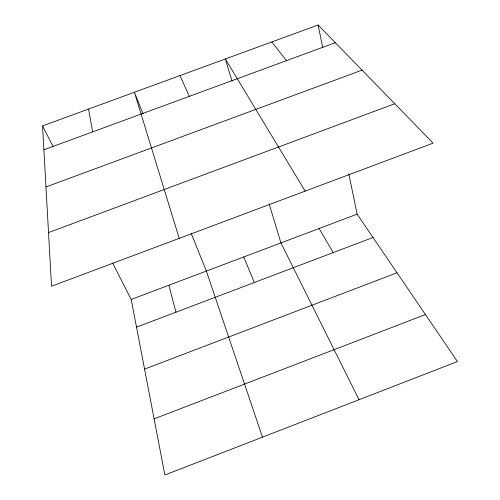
<?xml version="1.0" encoding="UTF-8"?>
<svg xmlns="http://www.w3.org/2000/svg" width="500" height="500" viewBox="0 0 500 500"><rect width="100%" height="100%" fill="white"/><g stroke="black" fill="none" stroke-linecap="round" stroke-linejoin="round"><path stroke-width="0.75" d="M154.106 418.856L425.444 314.55M144.562 369.113L397.025 272.794M136.512 327.15L373.006 237.506M131.2 299.45L357.131 214.175L457.444 361.562L164.875 475L131.2 299.45L112.587 263.006M48.531 232.575L394.756 103.744M45.975 186.95L362.044 70.138M43.894 149.794L335.331 42.688M42.556 125.906L318.113 25L433.094 143.131L51.531 286.244L42.556 125.906L53.081 146.506M271.85 41.938L286.438 60.656M305.15 191.119L225.356 58.969L232.081 81.225M319.113 228.525L333.237 252.581M359.025 399.725L280.944 242.931L269.144 203.9M179.994 75.575L189.319 96.35M243.738 256.975L254.344 282.488M143.125 113.919L134.412 92.269L179.219 238.35M191.119 233.162L206.375 271.075L262.469 437.163M168.869 285.231L175.963 312.2M318.113 25L322.831 47.875M348.844 174.013L357.131 214.175M88.6 109.044L92.625 131.888"/></g></svg>
